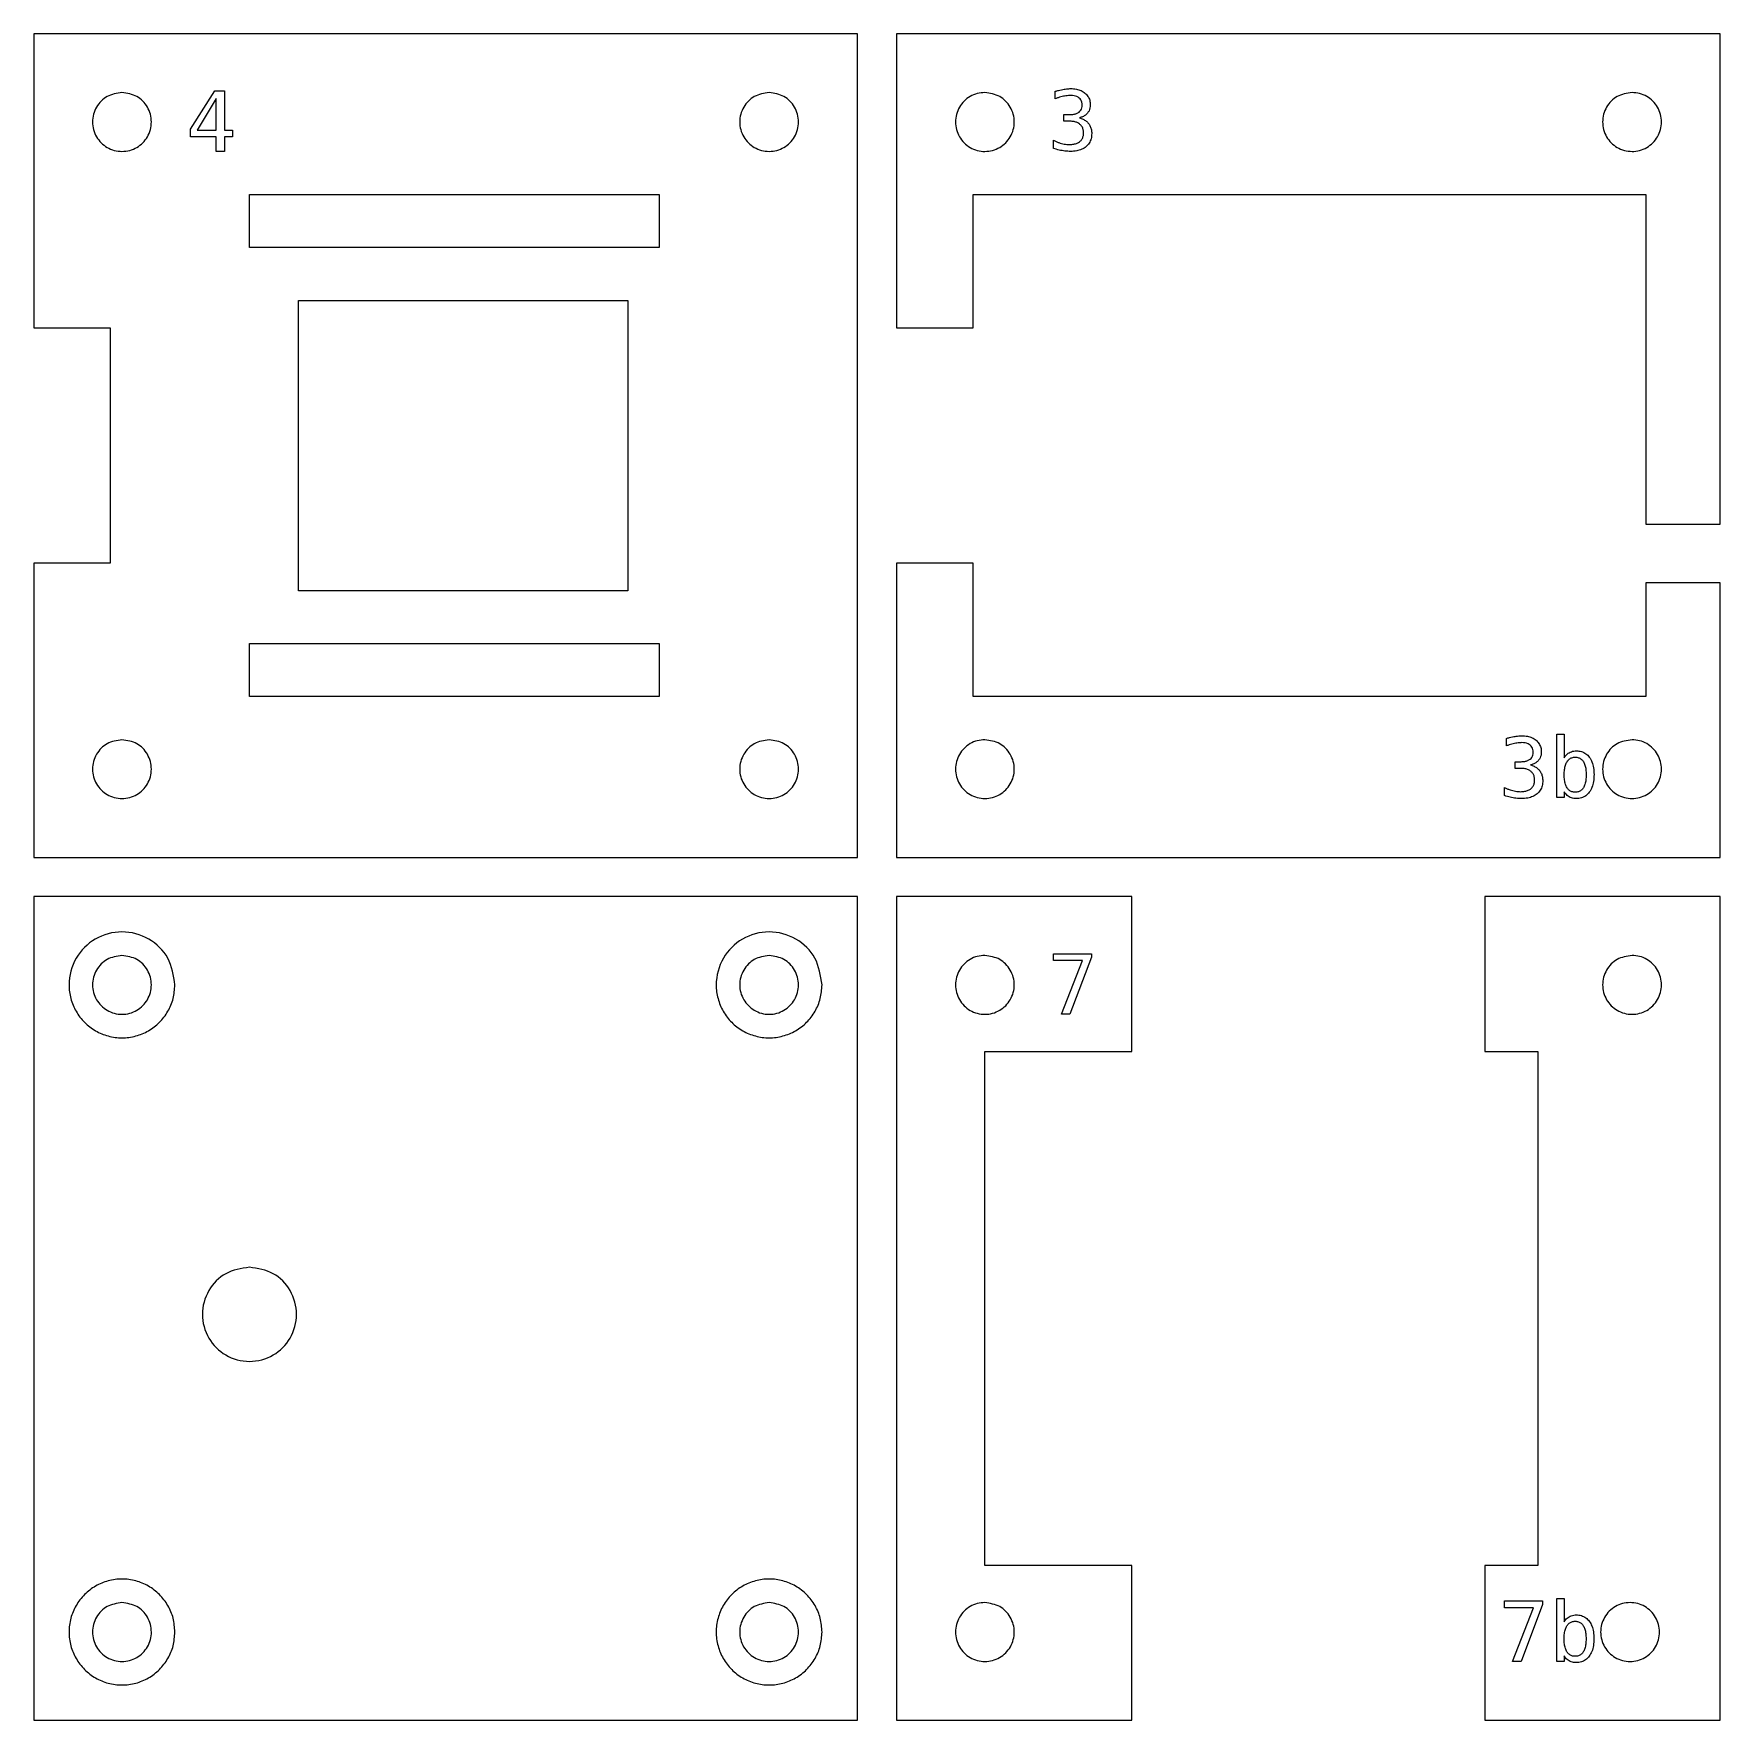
# Model space of a CAD drawing. Extents: x 2 to 176, y 2 to 88.
# Drawn here: x 2 to 88, y 2 to 88 of the extents above; entities that cross this region are included whole.
import ezdxf

# ---------------------------------------------------------------- set-up
doc = ezdxf.new("R2010")
doc.units = 0
for name, color, linetype in [('Material', 7, 'CONTINUOUS'), ('Screws', 7, 'CONTINUOUS'), ('Text', 7, 'CONTINUOUS')]:
    doc.layers.add(name, color=color, linetype=linetype)

msp = doc.modelspace()

# ---------------------------------------------------------------- linework, layer by layer
at = {"layer": 'Material', "color": 1}
for p, q in [((1.999809, 88.000237), (1.999809, 73.000016)), ((44.000208, 88.000237), (1.999809, 88.000237)), ((1.999809, 88.000237), (1.999809, 88.000237)), ((44.000208, 45.999838), (44.000208, 88.000237)), ((46.000018, 88.000237), (46.000018, 73.000016)), ((87.999866, 88.000237), (46.000018, 88.000237)), ((46.000018, 88.000237), (46.000018, 88.000237)), ((87.999866, 62.999868), (87.999866, 88.000237)), ((6.499931, 84.999972), (6.499931, 84.999972)), ((39.500088, 84.999972), (39.500088, 84.999972)), ((50.500139, 84.999972), (50.500139, 84.999972)), ((83.499743, 84.999972), (83.499743, 84.999972)), ((12.999861, 79.799807), (33.89974, 79.799807)), ((12.999861, 77.099955), (12.999861, 79.799807)), ((12.999861, 79.799807), (12.999861, 79.799807)), ((33.89974, 79.799807), (33.89974, 77.099955)), ((49.899866, 73.000016), (49.899866, 79.799807)), ((49.899866, 79.799807), (84.199786, 79.799807)), ((84.199786, 79.799807), (84.199786, 62.999868)), ((33.89974, 77.099955), (12.999861, 77.099955)), ((15.500174, 74.400102), (32.300113, 74.400102)), ((15.500174, 59.599971), (15.500174, 74.400102)), ((15.500174, 74.400102), (15.500174, 74.400102)), ((32.300113, 74.400102), (32.300113, 59.599971)), ((1.999809, 73.000016), (5.900208, 73.000016)), ((5.900208, 73.000016), (5.900208, 61.000059)), ((46.000018, 73.000016), (49.899866, 73.000016)), ((84.199786, 62.999868), (87.999866, 62.999868)), ((5.900208, 61.000059), (1.999809, 61.000059)), ((1.999809, 61.000059), (1.999809, 45.999838)), ((46.000018, 61.000059), (46.000018, 45.999838)), ((49.899866, 61.000059), (46.000018, 61.000059)), ((46.000018, 61.000059), (46.000018, 61.000059)), ((49.899866, 54.200267), (49.899866, 61.000059)), ((32.300113, 59.599971), (15.500174, 59.599971)), ((87.999866, 60.000154), (84.199786, 60.000154)), ((84.199786, 60.000154), (84.199786, 54.200267)), ((87.999866, 45.999838), (87.999866, 60.000154)), ((12.999861, 56.900121), (33.89974, 56.900121)), ((12.999861, 54.200267), (12.999861, 56.900121)), ((12.999861, 56.900121), (12.999861, 56.900121)), ((33.89974, 56.900121), (33.89974, 54.200267)), ((33.89974, 54.200267), (12.999861, 54.200267)), ((84.199786, 54.200267), (49.899866, 54.200267)), ((6.499931, 51.999817), (6.499931, 51.999817)), ((39.500088, 51.999817), (39.500088, 51.999817)), ((50.500139, 51.999817), (50.500139, 51.999817)), ((83.499743, 51.999817), (83.499743, 51.999817)), ((1.999809, 45.999838), (44.000208, 45.999838)), ((46.000018, 45.999838), (87.999866, 45.999838)), ((1.999809, 44.000028), (1.999809, 2.00018)), ((44.000208, 44.000028), (1.999809, 44.000028)), ((1.999809, 44.000028), (1.999809, 44.000028)), ((44.000208, 2.00018), (44.000208, 44.000028)), ((46.000018, 44.000028), (46.000018, 2.00018)), ((57.999974, 44.000028), (46.000018, 44.000028)), ((46.000018, 44.000028), (46.000018, 44.000028)), ((57.999974, 36.10001), (57.999974, 44.000028)), ((75.99991, 44.000028), (75.99991, 36.10001)), ((87.999866, 44.000028), (75.99991, 44.000028)), ((75.99991, 44.000028), (75.99991, 44.000028)), ((87.999866, 2.00018), (87.999866, 44.000028)), ((6.499931, 40.999763), (6.499931, 40.999763)), ((39.500088, 40.999763), (39.500088, 40.999763)), ((50.500139, 40.999763), (50.500139, 40.999763)), ((83.499743, 40.999763), (83.499743, 40.999763)), ((50.500139, 9.900198), (50.500139, 36.10001)), ((50.500139, 36.10001), (57.999974, 36.10001)), ((75.99991, 36.10001), (78.699761, 36.10001)), ((78.699761, 36.10001), (78.699761, 9.900198)), ((12.999861, 25.099958), (12.999861, 25.099958)), ((57.999974, 9.900198), (50.500139, 9.900198)), ((57.999974, 2.00018), (57.999974, 9.900198)), ((78.699761, 9.900198), (75.99991, 9.900198)), ((75.99991, 9.900198), (75.99991, 2.00018)), ((6.499931, 8.000159), (6.499931, 8.000159)), ((39.500088, 8.000159), (39.500088, 8.000159)), ((50.500139, 8.000159), (50.500139, 8.000159)), ((83.399974, 8.000159), (83.399974, 8.000159)), ((1.999809, 2.00018), (44.000208, 2.00018)), ((46.000018, 2.00018), (57.999974, 2.00018)), ((75.99991, 2.00018), (87.999866, 2.00018))]:
    msp.add_line(p, q, dxfattribs=at)
for points, knots in [([(6.499931, 84.999972), (6.76432, 84.95873), (7.285259, 84.877469), (7.858756, 84.280375), (8.071364, 83.501493), (7.858756, 82.714428), (7.285259, 82.141394), (6.499931, 81.928629), (5.714602, 82.141394), (5.141105, 82.714428), (4.928497, 83.501493), (5.141105, 84.280375), (5.714602, 84.877469), (6.235541, 84.95873), (6.499931, 84.999972)], [0, 0, 0, 0, 0.784194, 1.545134, 2.329328, 3.113522, 3.874462, 4.658656, 5.44285, 6.20379, 6.987984, 7.772178, 8.533118, 9.317312, 9.317312, 9.317312, 9.317312]), ([(39.500088, 84.999972), (39.764477, 84.95873), (40.285416, 84.877469), (40.858912, 84.280375), (41.07152, 83.501493), (40.858912, 82.714429), (40.285416, 82.141394), (39.500087, 81.928629), (38.714758, 82.141393), (38.14126, 82.714428), (37.928652, 83.501493), (38.14126, 84.280376), (38.714758, 84.87747), (39.235698, 84.95873), (39.500088, 84.999972)], [0, 0, 0, 0, 0.784194, 1.545133, 2.329327, 3.113521, 3.87446, 4.658654, 5.442849, 6.203789, 6.987984, 7.772179, 8.533119, 9.317314, 9.317314, 9.317314, 9.317314]), ([(50.500139, 84.999972), (50.76453, 84.95873), (51.285471, 84.877468), (51.858951, 84.28038), (52.071621, 83.501475), (51.858781, 82.714494), (51.286137, 82.141156), (50.630089, 81.965115), (50.107557, 82.03478), (49.741388, 82.186128), (49.427023, 82.427152), (49.185902, 82.741478), (49.034296, 83.107375), (48.982375, 83.500109), (49.034295, 83.892882), (49.185905, 84.258662), (49.427011, 84.57342), (49.741435, 84.812835), (50.107385, 84.970157), (50.368859, 84.990006), (50.500139, 84.999972)], [0, 0, 0, 0, 0.784194, 1.545133, 2.329327, 3.113521, 3.87446, 4.658654, 5.051361, 5.440817, 5.833524, 6.226231, 6.615687, 7.008393, 7.4011, 7.790556, 8.183263, 8.57597, 8.965426, 9.358133, 9.358133, 9.358133, 9.358133]), ([(83.499743, 84.999972), (83.631023, 84.990006), (83.892496, 84.970157), (84.258447, 84.812835), (84.572871, 84.57342), (84.813976, 84.258662), (84.965586, 83.892882), (85.017506, 83.500109), (84.965585, 83.107375), (84.813979, 82.741478), (84.572858, 82.427152), (84.258493, 82.186128), (83.892324, 82.03478), (83.369792, 81.965115), (82.713745, 82.141156), (82.141101, 82.714494), (81.92826, 83.501475), (82.140931, 84.28038), (82.714411, 84.877468), (83.235352, 84.95873), (83.499743, 84.999972)], [0, 0, 0, 0, 0.392707, 0.782163, 1.17487, 1.567576, 1.957033, 2.349739, 2.742446, 3.131902, 3.524609, 3.917316, 4.306772, 4.699478, 5.483672, 6.244612, 7.028806, 7.812999, 8.573939, 9.358133, 9.358133, 9.358133, 9.358133]), ([(6.499931, 51.999817), (6.76432, 51.958575), (7.28526, 51.877314), (7.858757, 51.280219), (8.071364, 50.501336), (7.858756, 49.714272), (7.285259, 49.141238), (6.499931, 48.928473), (5.714602, 49.141238), (5.141105, 49.714272), (4.928497, 50.501336), (5.141104, 51.280219), (5.714601, 51.877314), (6.235541, 51.958575), (6.499931, 51.999817)], [0, 0, 0, 0, 0.784195, 1.545135, 2.32933, 3.113524, 3.874463, 4.658657, 5.442851, 6.20379, 6.987984, 7.772179, 8.533119, 9.317314, 9.317314, 9.317314, 9.317314]), ([(39.500088, 51.999817), (39.764477, 51.958575), (40.285417, 51.877314), (40.858913, 51.280219), (41.07152, 50.501336), (40.858912, 49.714272), (40.285416, 49.141238), (39.500087, 48.928473), (38.714758, 49.141237), (38.14126, 49.714271), (37.928652, 50.501336), (38.141259, 51.28022), (38.714757, 51.877315), (39.235697, 51.958575), (39.500088, 51.999817)], [0, 0, 0, 0, 0.784194, 1.545135, 2.329329, 3.113522, 3.874462, 4.658655, 5.44285, 6.20379, 6.987984, 7.77218, 8.533121, 9.317316, 9.317316, 9.317316, 9.317316]), ([(50.500139, 51.999817), (50.76453, 51.958575), (51.285471, 51.877312), (51.858952, 51.280224), (52.071621, 50.501318), (51.85878, 49.714337), (51.286137, 49.141), (50.630089, 48.964959), (50.107557, 49.034623), (49.741389, 49.185972), (49.427024, 49.426996), (49.185902, 49.741321), (49.034296, 50.107218), (48.982375, 50.499952), (49.034295, 50.892725), (49.185905, 51.258506), (49.42701, 51.573264), (49.741434, 51.812679), (50.107385, 51.970002), (50.368859, 51.989851), (50.500139, 51.999817)], [0, 0, 0, 0, 0.784194, 1.545135, 2.329329, 3.113522, 3.874462, 4.658655, 5.051362, 5.440818, 5.833524, 6.226231, 6.615687, 7.008394, 7.401101, 7.790557, 8.183264, 8.575971, 8.965428, 9.358135, 9.358135, 9.358135, 9.358135]), ([(83.499743, 51.999817), (83.631023, 51.989851), (83.892497, 51.970002), (84.258447, 51.812679), (84.572871, 51.573264), (84.813977, 51.258506), (84.965587, 50.892725), (85.017506, 50.499952), (84.965585, 50.107218), (84.813979, 49.741321), (84.572858, 49.426996), (84.258493, 49.185972), (83.892324, 49.034623), (83.369792, 48.964959), (82.713745, 49.141), (82.141101, 49.714337), (81.928261, 50.501318), (82.14093, 51.280224), (82.71441, 51.877312), (83.235352, 51.958575), (83.499743, 51.999817)], [0, 0, 0, 0, 0.392707, 0.782164, 1.174871, 1.567578, 1.957034, 2.349741, 2.742448, 3.131904, 3.52461, 3.917317, 4.306773, 4.69948, 5.483673, 6.244612, 7.028806, 7.813, 8.57394, 9.358135, 9.358135, 9.358135, 9.358135]), ([(6.499931, 40.999763), (6.76432, 40.958521), (7.285259, 40.87726), (7.858756, 40.280167), (8.071364, 39.501284), (7.858756, 38.71422), (7.285259, 38.141186), (6.499931, 37.928422), (5.714602, 38.141186), (5.141105, 38.71422), (4.928497, 39.501284), (5.141105, 40.280167), (5.714602, 40.87726), (6.235541, 40.958521), (6.499931, 40.999763)], [0, 0, 0, 0, 0.784194, 1.545133, 2.329327, 3.113521, 3.87446, 4.658654, 5.442848, 6.203788, 6.987981, 7.772175, 8.533115, 9.317308, 9.317308, 9.317308, 9.317308]), ([(39.500088, 40.999763), (39.764477, 40.958521), (40.285416, 40.87726), (40.858912, 40.280167), (41.07152, 39.501284), (40.858912, 38.714221), (40.285416, 38.141187), (39.500087, 37.928422), (38.714758, 38.141186), (38.14126, 38.71422), (37.928652, 39.501284), (38.14126, 40.280167), (38.714758, 40.877261), (39.235698, 40.958521), (39.500088, 40.999763)], [0, 0, 0, 0, 0.784193, 1.545133, 2.329326, 3.11352, 3.874459, 4.658653, 5.442847, 6.203787, 6.987982, 7.772176, 8.533116, 9.317311, 9.317311, 9.317311, 9.317311]), ([(50.500139, 40.999763), (50.764529, 40.958521), (51.28547, 40.877259), (51.858951, 40.280171), (52.071621, 39.501267), (51.85878, 38.714286), (51.286137, 38.140948), (50.630089, 37.964908), (50.107557, 38.034572), (49.741389, 38.18592), (49.427024, 38.426944), (49.185902, 38.74127), (49.034296, 39.107167), (48.982375, 39.499901), (49.034295, 39.892674), (49.185906, 40.258453), (49.427011, 40.573211), (49.741435, 40.812626), (50.107385, 40.969948), (50.368859, 40.989797), (50.500139, 40.999763)], [0, 0, 0, 0, 0.784193, 1.545133, 2.329326, 3.11352, 3.874459, 4.658653, 5.051359, 5.440815, 5.833522, 6.226228, 6.615684, 7.008391, 7.401098, 7.790554, 8.18326, 8.575967, 8.965423, 9.358129, 9.358129, 9.358129, 9.358129]), ([(83.499743, 40.999763), (83.631023, 40.989797), (83.892496, 40.969948), (84.258446, 40.812626), (84.57287, 40.573211), (84.813976, 40.258453), (84.965586, 39.892674), (85.017507, 39.499901), (84.965585, 39.107167), (84.813979, 38.74127), (84.572858, 38.426944), (84.258493, 38.18592), (83.892324, 38.034572), (83.369792, 37.964908), (82.713745, 38.140948), (82.141101, 38.714286), (81.92826, 39.501267), (82.140931, 40.280171), (82.714411, 40.877259), (83.235352, 40.958521), (83.499743, 40.999763)], [0, 0, 0, 0, 0.392707, 0.782163, 1.174869, 1.567576, 1.957032, 2.349738, 2.742445, 3.131901, 3.524608, 3.917314, 4.30677, 4.699477, 5.48367, 6.24461, 7.028803, 7.812997, 8.573936, 9.358129, 9.358129, 9.358129, 9.358129]), ([(12.999861, 25.099958), (13.422939, 25.033994), (14.256547, 24.904022), (15.174281, 23.948547), (15.514336, 22.702171), (15.174282, 21.442709), (14.256548, 20.525714), (12.999861, 20.185409), (11.743174, 20.525714), (10.82544, 21.442709), (10.485387, 22.702171), (10.825441, 23.948547), (11.743175, 24.904022), (12.576783, 25.033994), (12.999861, 25.099958)], [0, 0, 0, 0, 1.254856, 2.472493, 3.727349, 4.982206, 6.199844, 7.454701, 8.709557, 9.927195, 11.182052, 12.436908, 13.654545, 14.909401, 14.909401, 14.909401, 14.909401]), ([(6.499931, 8.000159), (6.7643, 7.95887), (7.2852, 7.877516), (7.858989, 7.281111), (8.034918, 6.630908), (7.965269, 6.1076), (7.813917, 5.741586), (7.572894, 5.427179), (7.258568, 5.186069), (6.892673, 5.03446), (6.499931, 4.98254), (6.107188, 5.03446), (5.741294, 5.186069), (5.426967, 5.427179), (5.185944, 5.741586), (5.034592, 6.1076), (4.964943, 6.630908), (5.140872, 7.281111), (5.714661, 7.877516), (6.235561, 7.95887), (6.499931, 8.000159)], [0, 0, 0, 0, 0.784194, 1.545133, 2.329327, 2.722034, 3.11149, 3.504197, 3.896903, 4.28636, 4.679066, 5.071773, 5.461229, 5.853936, 6.246643, 6.636099, 7.028806, 7.812999, 8.573939, 9.358133, 9.358133, 9.358133, 9.358133]), ([(39.500088, 8.000159), (39.764457, 7.95887), (40.285356, 7.877516), (40.859145, 7.281111), (41.035074, 6.630908), (40.965425, 6.1076), (40.814074, 5.741586), (40.573051, 5.427179), (40.258724, 5.186069), (39.89283, 5.03446), (39.500087, 4.98254), (39.107345, 5.034459), (38.74145, 5.186068), (38.427123, 5.427178), (38.186099, 5.741585), (38.034747, 6.107599), (37.965098, 6.630908), (38.141028, 7.281112), (38.714818, 7.877517), (39.235718, 7.95887), (39.500088, 8.000159)], [0, 0, 0, 0, 0.784193, 1.545133, 2.329326, 2.722033, 3.111489, 3.504195, 3.896902, 4.286358, 4.679065, 5.071772, 5.461228, 5.853935, 6.246642, 6.636099, 7.028806, 7.813, 8.57394, 9.358135, 9.358135, 9.358135, 9.358135]), ([(50.500139, 8.000159), (50.764508, 7.95887), (51.285408, 7.877516), (51.859196, 7.281111), (52.035126, 6.630908), (51.965476, 6.1076), (51.814125, 5.741586), (51.573102, 5.427179), (51.258776, 5.186072), (50.89288, 5.034449), (50.500112, 4.982577), (50.107292, 5.03432), (49.74127, 5.18588), (49.426807, 5.426971), (49.185715, 5.741434), (49.034156, 6.107458), (48.982413, 6.500269), (49.034284, 6.893069), (49.185909, 7.25885), (49.427011, 7.573607), (49.741435, 7.813022), (50.107385, 7.970344), (50.368859, 7.990193), (50.500139, 8.000159)], [0, 0, 0, 0, 0.784193, 1.545133, 2.329326, 2.722033, 3.111489, 3.504195, 3.896902, 4.286358, 4.679065, 5.071863, 5.461409, 5.854208, 6.247007, 6.636553, 7.029352, 7.422058, 7.811514, 8.204221, 8.596927, 8.986383, 9.37909, 9.37909, 9.37909, 9.37909]), ([(83.399974, 8.000159), (83.531251, 7.990145), (83.792716, 7.970199), (84.158611, 7.812745), (84.472937, 7.573199), (84.71396, 7.258412), (84.865312, 6.892355), (84.934961, 6.369787), (84.759032, 5.713753), (84.185243, 5.14112), (83.399974, 4.928219), (82.614706, 5.14112), (82.040917, 5.713753), (81.864987, 6.369787), (81.934637, 6.892355), (82.085988, 7.258412), (82.327011, 7.573199), (82.641338, 7.812745), (83.007232, 7.970199), (83.268698, 7.990145), (83.399974, 8.000159)], [0, 0, 0, 0, 0.392707, 0.782163, 1.174869, 1.567576, 1.957032, 2.349738, 3.133932, 3.894871, 4.679065, 5.463258, 6.224197, 7.008391, 7.401098, 7.790554, 8.18326, 8.575967, 8.965423, 9.358129, 9.358129, 9.358129, 9.358129])]:
    msp.add_open_spline(points, degree=3, knots=knots, dxfattribs=at)
at = {"layer": 'Screws', "color": 5}
for p, q in [((9.2, 39.499994), (9.2, 39.499994)), ((42.2, 39.499994), (42.2, 39.499994)), ((9.2, 6.499992), (9.2, 6.499992)), ((42.2, 6.499992), (42.2, 6.499992))]:
    msp.add_line(p, q, dxfattribs=at)
for points, knots in [([(9.2, 39.499994), (9.182001, 39.263722), (9.146152, 38.793132), (8.862854, 38.134563), (8.431845, 37.56875), (7.865272, 37.134909), (7.206905, 36.86212), (6.499988, 36.768801), (5.793142, 36.862122), (5.134564, 37.134903), (4.56877, 37.568772), (4.134861, 38.134479), (3.862323, 38.793443), (3.736642, 39.733977), (4.053569, 40.914982), (5.085682, 41.945897), (6.502449, 42.328873), (7.904665, 41.946205), (8.979571, 40.913778), (9.12579, 39.975961), (9.2, 39.499994)], [0, 0, 0, 0, 0.706792, 1.407735, 2.114528, 2.82132, 3.522263, 4.229055, 4.935848, 5.636791, 6.343583, 7.050375, 7.751319, 8.458111, 9.86983, 11.239677, 12.651396, 14.063115, 15.432963, 16.844681, 16.844681, 16.844681, 16.844681]), ([(42.2, 39.499994), (42.182001, 39.263722), (42.146153, 38.793132), (41.862855, 38.134563), (41.431845, 37.568749), (40.865272, 37.134909), (40.206905, 36.86212), (39.499988, 36.768801), (38.793142, 36.862122), (38.134564, 37.134903), (37.56877, 37.568772), (37.134861, 38.134479), (36.862323, 38.793443), (36.736642, 39.733977), (37.053568, 40.914983), (38.085682, 41.945897), (39.502449, 42.328873), (40.904665, 41.946205), (41.979571, 40.913778), (42.12579, 39.975961), (42.2, 39.499994)], [0, 0, 0, 0, 0.706792, 1.407736, 2.114528, 2.82132, 3.522263, 4.229056, 4.935848, 5.636791, 6.343583, 7.050376, 7.751319, 8.458111, 9.86983, 11.239678, 12.651397, 14.063116, 15.432964, 16.844682, 16.844682, 16.844682, 16.844682]), ([(9.2, 6.499992), (9.182001, 6.26372), (9.146152, 5.79313), (8.862854, 5.134561), (8.431845, 4.568748), (7.865272, 4.134907), (7.206905, 3.862119), (6.499988, 3.7688), (5.793141, 3.862119), (5.134568, 4.134907), (4.568756, 4.568748), (4.134914, 5.134561), (3.862126, 5.79313), (3.768808, 6.499992), (3.862126, 7.206855), (4.134914, 7.865424), (4.568756, 8.431237), (5.134568, 8.865078), (5.793141, 9.137866), (6.499988, 9.231185), (7.206905, 9.137866), (7.865272, 8.865078), (8.431845, 8.431237), (8.862854, 7.865424), (9.146152, 7.206855), (9.182001, 6.736265), (9.2, 6.499992)], [0, 0, 0, 0, 0.706792, 1.407735, 2.114528, 2.82132, 3.522263, 4.229055, 4.935848, 5.636791, 6.343583, 7.050375, 7.751319, 8.458111, 9.164903, 9.865846, 10.572638, 11.279431, 11.980374, 12.687166, 13.393958, 14.094902, 14.801694, 15.508486, 16.209429, 16.916222, 16.916222, 16.916222, 16.916222]), ([(42.2, 6.499992), (42.182001, 6.26372), (42.146153, 5.79313), (41.862855, 5.134561), (41.431845, 4.568748), (40.865272, 4.134907), (40.206905, 3.862118), (39.499988, 3.7688), (38.793141, 3.862118), (38.134568, 4.134907), (37.568755, 4.568748), (37.134914, 5.134561), (36.862126, 5.79313), (36.768808, 6.499992), (36.862126, 7.206855), (37.134914, 7.865424), (37.568755, 8.431237), (38.134568, 8.865078), (38.793141, 9.137866), (39.499988, 9.231185), (40.206905, 9.137866), (40.865272, 8.865078), (41.431845, 8.431237), (41.862855, 7.865424), (42.146153, 7.206855), (42.182001, 6.736265), (42.2, 6.499992)], [0, 0, 0, 0, 0.706792, 1.407736, 2.114528, 2.82132, 3.522263, 4.229056, 4.935848, 5.636791, 6.343583, 7.050376, 7.751319, 8.458111, 9.164904, 9.865847, 10.572639, 11.279431, 11.980375, 12.687167, 13.393959, 14.094903, 14.801695, 15.508487, 16.20943, 16.916223, 16.916223, 16.916223, 16.916223])]:
    msp.add_open_spline(points, degree=3, knots=knots, dxfattribs=at)
at = {"layer": 'Text', "color": 7}
for p, q in [((10, 83.13069), (11.240331, 85.086125)), ((11.308549, 84.705787), (10.334889, 83.07488)), ((11.240331, 85.086125), (11.72406, 85.086125)), ((11.240331, 85.086125), (11.240331, 85.086125)), ((11.308549, 83.07488), (11.308549, 84.705787)), ((11.308549, 84.705787), (11.308549, 84.705787)), ((11.72406, 85.086125), (11.72406, 83.07488)), ((54.093025, 84.685115), (54.093025, 85.069585)), ((54.533343, 83.537898), (54.533343, 83.881027)), ((54.533343, 83.881027), (54.851694, 83.881027)), ((54.851694, 83.537898), (54.533343, 83.537898)), ((55.320952, 83.711531), (55.320952, 83.711531)), ((10, 82.735882), (10, 83.13069)), ((11.308549, 82.735882), (10, 82.735882)), ((10.334889, 83.07488), (11.308549, 83.07488)), ((11.308549, 82.000011), (11.308549, 82.735882)), ((11.72406, 83.07488), (12.135436, 83.07488)), ((12.135436, 82.735882), (11.72406, 82.735882)), ((11.72406, 82.735882), (11.72406, 82.000011)), ((12.135436, 83.07488), (12.135436, 82.735882)), ((53.999998, 82.152969), (53.999998, 82.568449)), ((11.72406, 82.000011), (11.308549, 82.000011)), ((77.093027, 51.685109), (77.093027, 52.069579)), ((79.66258, 49.059946), (79.66258, 52.276284)), ((79.66258, 52.276284), (80.042946, 52.276284)), ((80.042946, 52.276284), (80.042946, 51.079461)), ((77.533344, 50.537892), (77.533344, 50.881024)), ((77.533344, 50.881024), (77.851695, 50.881024)), ((80.042946, 51.079461), (80.042946, 51.079461)), ((77.851695, 50.537892), (77.533344, 50.537892)), ((78.320953, 50.711525), (78.320953, 50.711525)), ((81.161312, 50.215432), (81.161312, 50.215432)), ((77.000002, 49.152963), (77.000002, 49.568443)), ((80.042946, 49.059946), (79.66258, 49.059946)), ((80.042946, 49.3514), (80.042946, 49.059946)), ((53.999998, 41.086126), (55.943186, 41.086126)), ((53.999998, 40.734725), (53.999998, 41.086126)), ((53.999998, 41.086126), (53.999998, 41.086126)), ((55.47806, 40.734725), (53.999998, 40.734725)), ((54.403106, 38.000009), (55.47806, 40.734725)), ((55.943186, 40.908359), (54.839289, 38.000009)), ((55.943186, 41.086126), (55.943186, 40.908359)), ((54.839289, 38.000009), (54.403106, 38.000009)), ((77.000001, 8.086113), (78.943, 8.086113)), ((77.000001, 7.734712), (77.000001, 8.086113)), ((77.000001, 8.086113), (77.000001, 8.086113)), ((78.943, 7.908345), (77.83921, 4.999998)), ((78.943, 8.086113), (78.943, 7.908345)), ((79.65819, 4.999998), (79.65819, 8.216337)), ((79.65819, 8.216337), (80.038521, 8.216337)), ((80.038521, 8.216337), (80.038521, 7.019513)), ((78.477918, 7.734712), (77.000001, 7.734712)), ((77.40307, 4.999998), (78.477918, 7.734712)), ((80.038521, 7.019513), (80.038521, 7.019513)), ((81.15678, 6.155482), (81.15678, 6.155482)), ((80.038521, 5.291452), (80.038521, 4.999998)), ((77.83921, 4.999998), (77.40307, 4.999998)), ((80.038521, 4.999998), (79.65819, 4.999998))]:
    msp.add_line(p, q, dxfattribs=at)
for points, knots in [([(54.093025, 85.069585), (54.146468, 85.083366), (54.24891, 85.109781), (54.397133, 85.14285), (54.533709, 85.169153), (54.659608, 85.187702), (54.775524, 85.199132), (54.943264, 85.205065), (55.156784, 85.187866), (55.404659, 85.113083), (55.607571, 84.984779), (55.763813, 84.816097), (55.857506, 84.605802), (55.881533, 84.399671), (55.865856, 84.217763), (55.817825, 84.071909), (55.736256, 83.9467), (55.624974, 83.842648), (55.484155, 83.761132), (55.37718, 83.72862), (55.320952, 83.711531)], [0, 0, 0, 0, 0.165564, 0.31736, 0.455523, 0.582728, 0.699016, 0.804738, 1.086097, 1.337588, 1.573609, 1.798193, 2.017452, 2.252276, 2.41314, 2.562176, 2.708002, 2.856672, 3.015391, 3.191254, 3.191254, 3.191254, 3.191254]), ([(54.851694, 83.881027), (54.911163, 83.883288), (55.022496, 83.88752), (55.17639, 83.929521), (55.301739, 83.999744), (55.395706, 84.097486), (55.45163, 84.221312), (55.46653, 84.360815), (55.452396, 84.500813), (55.40152, 84.628842), (55.313112, 84.72863), (55.195403, 84.801534), (55.048502, 84.843107), (54.900353, 84.853002), (54.759499, 84.847209), (54.632404, 84.833378), (54.50239, 84.810144), (54.369035, 84.777601), (54.231637, 84.736374), (54.139938, 84.702463), (54.093025, 84.685115)], [0, 0, 0, 0, 0.178102, 0.333426, 0.473681, 0.604315, 0.733191, 0.87352, 1.020552, 1.151839, 1.279643, 1.4136, 1.561838, 1.732862, 1.85698, 1.984516, 2.116082, 2.252905, 2.396127, 2.54615, 2.54615, 2.54615, 2.54615]), ([(55.320952, 83.711531), (55.384308, 83.6916), (55.505787, 83.653383), (55.665133, 83.554946), (55.791192, 83.42907), (55.883208, 83.277388), (55.937062, 83.101455), (55.954391, 82.888007), (55.929458, 82.65238), (55.830991, 82.417611), (55.665092, 82.230027), (55.443021, 82.093403), (55.170358, 82.014293), (54.92526, 81.996658), (54.724501, 82.003005), (54.579539, 82.016172), (54.433399, 82.038021), (54.287305, 82.068158), (54.142243, 82.105683), (54.047457, 82.137193), (53.999998, 82.152969)], [0, 0, 0, 0, 0.19865, 0.380887, 0.55564, 0.728562, 0.907692, 1.102362, 1.367952, 1.610874, 1.85358, 2.106907, 2.38286, 2.697081, 2.840014, 2.98531, 3.133468, 3.283067, 3.432653, 3.582654, 3.582654, 3.582654, 3.582654]), ([(53.999998, 82.568449), (54.046304, 82.545464), (54.13706, 82.500414), (54.27611, 82.446094), (54.413719, 82.403591), (54.55055, 82.373524), (54.6868, 82.355434), (54.848157, 82.348299), (55.025405, 82.360379), (55.20683, 82.410575), (55.353211, 82.498033), (55.460668, 82.621548), (55.522782, 82.778388), (55.539798, 82.948778), (55.522468, 83.117157), (55.459127, 83.266444), (55.352636, 83.386104), (55.212604, 83.475509), (55.040751, 83.529472), (54.917104, 83.534983), (54.851694, 83.537898)], [0, 0, 0, 0, 0.155029, 0.303845, 0.447268, 0.586709, 0.723633, 0.859054, 1.07084, 1.253995, 1.418657, 1.575157, 1.736125, 1.916432, 2.084423, 2.239044, 2.394503, 2.557666, 2.732001, 2.927808, 2.927808, 2.927808, 2.927808]), ([(77.093027, 52.069579), (77.14647, 52.08336), (77.248912, 52.109775), (77.397135, 52.142844), (77.533712, 52.169147), (77.659611, 52.187696), (77.775526, 52.199126), (77.943266, 52.205059), (78.156786, 52.18786), (78.40466, 52.113077), (78.607572, 51.984773), (78.763815, 51.816092), (78.857507, 51.605797), (78.881534, 51.399666), (78.865858, 51.217757), (78.817827, 51.071903), (78.736258, 50.946694), (78.624976, 50.842642), (78.484157, 50.761126), (78.377182, 50.728614), (78.320953, 50.711525)], [0, 0, 0, 0, 0.165564, 0.317362, 0.455526, 0.582729, 0.699016, 0.804738, 1.086097, 1.337587, 1.573608, 1.798192, 2.017451, 2.252276, 2.41314, 2.562176, 2.708002, 2.856672, 3.015391, 3.191254, 3.191254, 3.191254, 3.191254]), ([(77.851695, 50.881024), (77.911165, 50.883285), (78.022498, 50.887517), (78.176393, 50.929517), (78.301741, 50.999738), (78.395708, 51.097481), (78.451632, 51.221308), (78.466532, 51.36081), (78.452397, 51.500808), (78.401521, 51.628837), (78.313113, 51.728623), (78.195405, 51.801528), (78.048504, 51.843101), (77.900355, 51.852996), (77.759501, 51.847203), (77.632407, 51.833372), (77.502394, 51.810138), (77.369038, 51.777595), (77.231639, 51.736368), (77.13994, 51.702457), (77.093027, 51.685109)], [0, 0, 0, 0, 0.178104, 0.333427, 0.47368, 0.604314, 0.733191, 0.873522, 1.020552, 1.151838, 1.279642, 1.413598, 1.561836, 1.732861, 1.856979, 1.984514, 2.116079, 2.252902, 2.396124, 2.546149, 2.546149, 2.546149, 2.546149]), ([(81.161312, 50.215432), (81.158884, 50.305929), (81.154421, 50.472309), (81.109279, 50.699112), (81.032951, 50.880264), (80.920951, 51.014551), (80.772417, 51.094458), (80.604758, 51.115683), (80.436604, 51.094275), (80.28662, 51.013651), (80.173825, 50.878589), (80.095559, 50.697668), (80.050951, 50.471363), (80.038598, 50.215743), (80.050952, 49.960088), (80.095788, 49.733915), (80.173557, 49.552454), (80.286641, 49.417221), (80.436598, 49.336584), (80.604759, 49.315178), (80.772416, 49.336403), (80.920951, 49.41631), (81.032951, 49.550597), (81.109279, 49.73175), (81.154421, 49.958553), (81.158884, 50.124934), (81.161312, 50.215432)], [0, 0, 0, 0, 0.271234, 0.498666, 0.689681, 0.855426, 1.012981, 1.183195, 1.354808, 1.513903, 1.681419, 1.872698, 2.0996, 2.3697, 2.638885, 2.865787, 3.057901, 3.225418, 3.384514, 3.556126, 3.726341, 3.883896, 4.04964, 4.240656, 4.468089, 4.739324, 4.739324, 4.739324, 4.739324]), ([(80.042946, 51.079461), (80.064357, 51.115189), (80.106451, 51.185432), (80.192234, 51.273423), (80.292008, 51.343981), (80.406127, 51.394446), (80.532172, 51.424834), (80.706966, 51.436635), (80.922163, 51.410246), (81.15418, 51.297373), (81.336859, 51.109704), (81.470718, 50.862502), (81.548214, 50.559462), (81.569941, 50.221937), (81.548059, 49.882781), (81.469847, 49.575002), (81.335677, 49.324063), (81.151985, 49.134339), (80.919133, 49.02073), (80.704077, 48.994279), (80.530443, 49.005874), (80.406604, 49.035703), (80.293491, 49.084808), (80.194709, 49.156072), (80.108439, 49.244641), (80.065089, 49.315305), (80.042946, 49.3514)], [0, 0, 0, 0, 0.124605, 0.244974, 0.365476, 0.489265, 0.61695, 0.752386, 1.013488, 1.257555, 1.511239, 1.786344, 2.091886, 2.442004, 2.797406, 3.107781, 3.387262, 3.641922, 3.886913, 4.149183, 4.282083, 4.407596, 4.52945, 4.649521, 4.770865, 4.897567, 4.897567, 4.897567, 4.897567]), ([(78.320953, 50.711525), (78.38431, 50.691594), (78.50579, 50.653377), (78.665137, 50.55494), (78.791196, 50.429064), (78.883212, 50.277382), (78.937066, 50.101449), (78.954395, 49.888001), (78.929462, 49.652374), (78.830995, 49.417605), (78.665092, 49.230024), (78.443024, 49.093398), (78.170361, 49.014287), (77.925264, 48.996652), (77.724504, 49.002999), (77.579541, 49.016166), (77.433401, 49.038015), (77.287307, 49.068151), (77.142246, 49.105677), (77.047461, 49.137187), (77.000002, 49.152963)], [0, 0, 0, 0, 0.198652, 0.38089, 0.555643, 0.728564, 0.907695, 1.102365, 1.367954, 1.610875, 1.853582, 2.106909, 2.382861, 2.697081, 2.840016, 2.985313, 3.133471, 3.28307, 3.432655, 3.582654, 3.582654, 3.582654, 3.582654]), ([(77.000002, 49.568443), (77.046308, 49.545458), (77.137064, 49.500408), (77.276113, 49.446088), (77.413721, 49.403584), (77.550553, 49.373519), (77.686803, 49.355428), (77.84816, 49.348293), (78.025407, 49.360373), (78.206833, 49.410569), (78.353215, 49.498027), (78.460672, 49.621542), (78.522786, 49.778382), (78.539802, 49.948772), (78.522472, 50.117151), (78.459132, 50.266438), (78.352641, 50.386098), (78.212608, 50.475503), (78.040754, 50.529466), (77.917106, 50.534977), (77.851695, 50.537892)], [0, 0, 0, 0, 0.155028, 0.303844, 0.447266, 0.586707, 0.723632, 0.859051, 1.070839, 1.253994, 1.418657, 1.575157, 1.736125, 1.916432, 2.084423, 2.239044, 2.394503, 2.557666, 2.732002, 2.927811, 2.927811, 2.927811, 2.927811]), ([(81.15678, 6.155482), (81.154353, 6.24598), (81.149889, 6.41236), (81.104752, 6.639162), (81.028431, 6.820313), (80.916443, 6.9546), (80.767922, 7.034508), (80.600278, 7.055734), (80.432139, 7.034325), (80.28217, 6.9537), (80.169388, 6.818637), (80.091129, 6.637719), (80.046525, 6.411414), (80.034174, 6.155794), (80.046526, 5.900139), (80.091358, 5.673967), (80.169119, 5.492507), (80.28219, 5.357274), (80.432133, 5.276637), (80.600279, 5.255231), (80.767921, 5.276456), (80.916443, 5.356364), (81.028431, 5.490651), (81.104752, 5.671803), (81.149889, 5.898605), (81.154353, 6.064985), (81.15678, 6.155482)], [0, 0, 0, 0, 0.271234, 0.498666, 0.689678, 0.855416, 1.012959, 1.183158, 1.354753, 1.513836, 1.681344, 1.872621, 2.099522, 2.369622, 2.638807, 2.865707, 3.05782, 3.225328, 3.384411, 3.556007, 3.726205, 3.883748, 4.049486, 4.240498, 4.46793, 4.739164, 4.739164, 4.739164, 4.739164]), ([(80.038521, 7.019513), (80.059929, 7.055241), (80.102019, 7.125483), (80.187793, 7.213474), (80.287556, 7.284035), (80.401665, 7.334497), (80.527699, 7.364885), (80.702477, 7.376686), (80.917655, 7.350297), (81.149651, 7.237422), (81.332311, 7.049752), (81.466156, 6.802551), (81.543645, 6.499514), (81.56537, 6.16199), (81.543489, 5.822834), (81.465285, 5.515056), (81.331129, 5.264117), (81.147457, 5.074392), (80.914626, 4.960783), (80.699588, 4.934331), (80.52597, 4.945926), (80.402143, 4.975755), (80.289042, 5.024863), (80.190268, 5.096125), (80.104006, 5.184694), (80.060661, 5.255357), (80.038521, 5.291452)], [0, 0, 0, 0, 0.124601, 0.244965, 0.365458, 0.489239, 0.616912, 0.752334, 1.013412, 1.257461, 1.511133, 1.786232, 2.09177, 2.441887, 2.79729, 3.107665, 3.38714, 3.641786, 3.886758, 4.149006, 4.281892, 4.407393, 4.529237, 4.649301, 4.770639, 4.897337, 4.897337, 4.897337, 4.897337])]:
    msp.add_open_spline(points, degree=3, knots=knots, dxfattribs=at)

doc.saveas('drawing.dxf')
